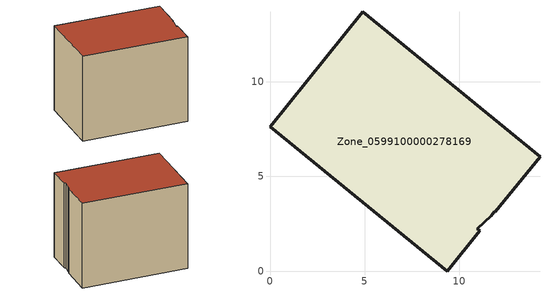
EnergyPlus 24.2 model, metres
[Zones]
Zone_0599100000278169
 floor ground (C_G): 11.7,2.92 10.97,2.23 11.09,2.13 9.37,0 0,7.62 4.89,13.69 14.27,6.05 11.9,3.12 11.84,3.12 z0
 wall outside (C_F): 9.37,0 11.09,2.13 10.97,2.23 11.7,2.92 11.84,3.12 11.9,3.12 14.27,6.05 4.89,13.69 0,7.62 9.37,0 z0:10.12
 roof outside (C_R): 11.9,3.12 14.27,6.05 4.89,13.69 0,7.62 9.37,0 11.09,2.13 10.97,2.23 11.7,2.92 11.84,3.12 z10.12
[BUILDING]
Pand.0599100000278169: North Axis=0; Terrain=City; Loads Convergence Tolerance Value=0.04; Temperature Convergence Tolerance Value=0.4; Solar Distribution=FullExterior; Maximum Number of Warmup Days=25; Minimum Number of Warmup Days=1
[Site:Location]
Rotterdam.The.Hague.AP_ZH_NLD Design_Conditions: Latitude=51.96; Longitude=4.45; Time Zone=1; Elevation=-4.5
[SITE:GROUNDTEMPERATURE:BUILDINGSURFACE]
18, 18, 18, 18, 18, 18, 18, 18, 18, 18, 18, 18
[MATERIAL] Thermal Absorptance=0.9; Solar Absorptance=0.7; Visible Absorptance=0.7
Name | Roughness | Thickness | Conductivity | Density | Specific Heat
G.TC.1975-1991 | MediumSmooth | 0.15 | 0.288461 | 540 | 1210
F.TC.1975-1991 | Rough | 0.3 | 0.230769 | 1920 | 840
R.TC.1975-1991 | MediumRough | 0.2 | 0.153846 | 1500 | 1000
[CONSTRUCTION]
C_G: G.TC.1975-1991
C_F: F.TC.1975-1991
C_R: R.TC.1975-1991
[ZONE]
Zone_0599100000278169: Type=1; Multiplier=1; Ceiling Height=Autocalculate; Volume=Autocalculate; Floor Area=autocalculate; Part of Total Floor Area=Yes
[ZONEINFILTRATION:DESIGNFLOWRATE]
Infil_Zone_0599100000278169: Zone or ZoneList or Space or SpaceList=Zone_0599100000278169; Schedule=AlwaysOn; Design Flow Rate Calculation Method=Flow/Area; Flow Rate per Floor Area=0.003; Constant Term Coefficient=1; Temperature Term Coefficient=0; Velocity Term Coefficient=0; Velocity Squared Term Coefficient=0
[HVACTEMPLATE:ZONE:IDEALLOADSAIRSYSTEM]
Zone_0599100000278169: Maximum Heating Supply Air Temperature=50; Minimum Cooling Supply Air Temperature=13; Maximum Heating Supply Air Humidity Ratio=0.0156; Minimum Cooling Supply Air Humidity Ratio=0.0077; Heating Limit=NoLimit; Cooling Limit=NoLimit; Dehumidification Control Type=ConstantSensibleHeatRatio; Cooling Sensible Heat Ratio=0.7; Dehumidification Setpoint=60; Humidification Control Type=None; Humidification Setpoint=30; Outdoor Air Method=None; Outdoor Air Flow Rate per Person=0.00944; Outdoor Air Flow Rate per Zone Floor Area=0; Outdoor Air Flow Rate per Zone=0; Demand Controlled Ventilation Type=None; Outdoor Air Economizer Type=NoEconomizer; Heat Recovery Type=None; Sensible Heat Recovery Effectiveness=0.7; Latent Heat Recovery Effectiveness=0.65
[ZONECONTROL:THERMOSTAT]
ThermostatControl_Zone_0599100000278169: Zone or ZoneList=Zone_0599100000278169; Control Type Schedule=DualSetpointControlType; Control 1=Thermostat_Zone_0599100000278169; Temperature Difference Between Cutout And Setpoint=0
[THERMOSTATSETPOINT:DUALSETPOINT]
Thermostat_Zone_0599100000278169: Heating Setpoint Temperature Schedule=HeatingSetpoint_Zone_0599100000278169; Cooling Setpoint Temperature Schedule=CoolingSetpoint_Zone_0599100000278169
[SCHEDULE:COMPACT]
HeatingSetpoint_Zone_0599100000278169: Through: 12/31, For: AllDays, Until: 24:00, 21
CoolingSetpoint_Zone_0599100000278169: Through: 12/31, For: AllDays, Until: 24:00, 24
DualSetpointControlType: Through: 12/31, For: AllDays, Until: 24:00, 4
AlwaysOn: Through: 12/31, For: AllDays, Until: 24:00, 1
